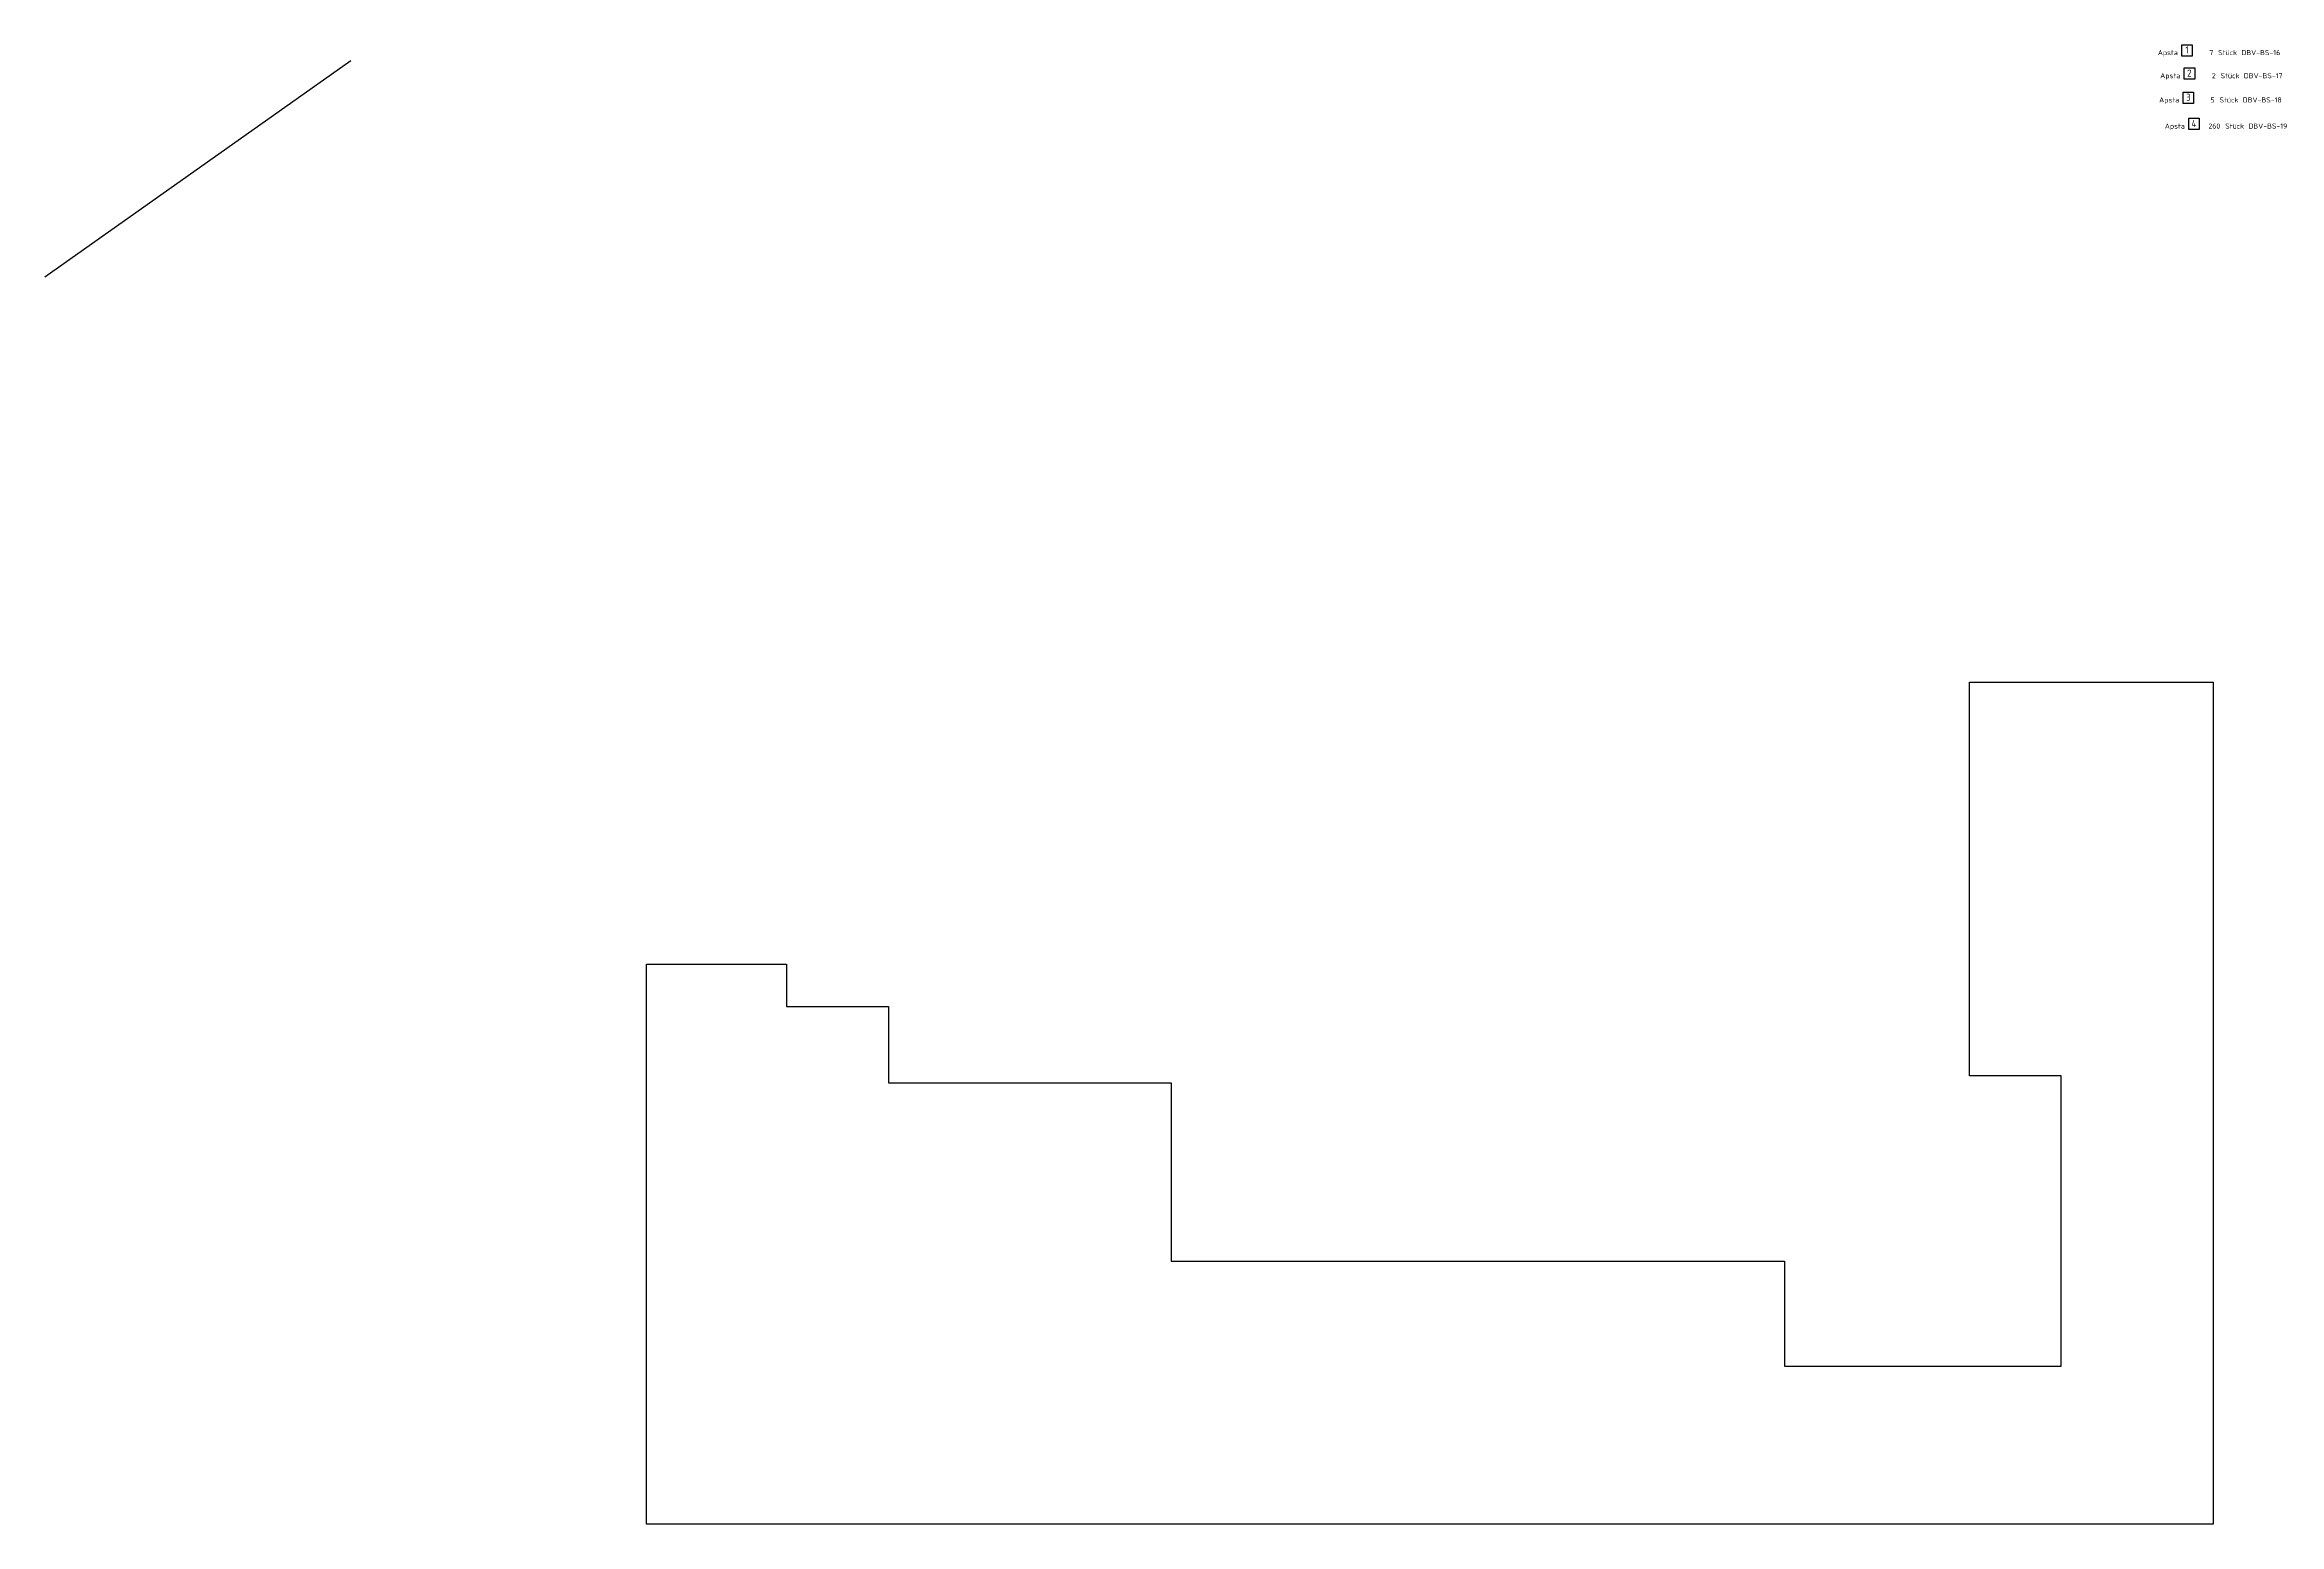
# Model space of a CAD drawing. Extents: x -10 to 81.8, y -37.7 to 49.1.
# Drawn here: x -10 to 44.8, y -37.7 to -1.4 of the extents above; entities that cross this region are included whole.
import ezdxf
from ezdxf.enums import TextEntityAlignment as Align

# ---------------------------------------------------------------- set-up
doc = ezdxf.new("R2010")
doc.units = 0
doc.header["$LTSCALE"] = 0.5
doc.linetypes.add('AUSGEZOGEN', pattern=[1000.01, 1000, 0.01])
doc.layers.add('APS', color=7, linetype='Continuous')
doc.layers.add('MW', color=7, linetype='Continuous')
doc.layers.add('NOPLOT', color=7, linetype='Continuous', plot=False)
doc.styles.add('txt', font='isocp.shx')

# ---------------------------------------------------------------- blocks, each defined once
blk = doc.blocks.new('DINA0')
at = {"layer": 'NOPLOT', "color": 191, "linetype": 'AUSGEZOGEN'}
blk.add_line((-20, -14.15), (-5, -3.54), dxfattribs=at)
blk = doc.blocks.new('APS_AUSZ')
at = {"layer": 'APS', "color": 1, "linetype": 'Continuous'}
blk.add_lwpolyline([(0.26, 0), (-0.26, 0), (-0.26, 0.56), (0.26, 0.56)], close=True, dxfattribs=at)
at = {"layer": 'APS', "color": 7, "linetype": 'Continuous', "style": 'txt'}
for s, p in [('Apsta', (-1.43, 0.05)), ('Stück', (1.53, 0.05))]:
    blk.add_text(s, height=0.25, dxfattribs=at).set_placement(p)
at = {"layer": 'APS', "color": 1, "linetype": 'Continuous', "style": 'txt'}
blk.add_attdef('POSA', text='', height=0.35, dxfattribs=at).set_placement((0, 0.13), align=Align.CENTER)
at = {"layer": 'APS', "color": 7, "linetype": 'Continuous', "style": 'txt'}
blk.add_attdef('STKA', text='', height=0.25, dxfattribs=at).set_placement((1.29, 0.05), align=Align.RIGHT)
blk.add_attdef('ARTA', (2.67, 0.05), '', height=0.25, dxfattribs=at)
at = {"layer": 'APS', "style": 'txt'}
blk.add_attdef('TEXTA', (3.96, 0.05), '', height=0.25, dxfattribs=at)

msp = doc.modelspace()

# ---------------------------------------------------------------- linework, layer by layer
at = {"layer": 'MW', "color": 180, "linetype": 'AUSGEZOGEN'}
msp.add_lwpolyline([(4.7545, -23.9287), (8.1795, -23.9287), (8.1795, -24.9686), (10.6795, -24.9686), (10.6795, -26.8436), (17.6145, -26.8436), (17.6145, -31.2186), (32.6405, -31.2186), (32.6479, -33.7936), (39.4295, -33.7936), (39.4295, -26.669), (37.1795, -26.669), (37.1795, -17.0186), (43.1545, -17.0186), (43.1545, -37.6686), (4.7545, -37.6686)], close=True, dxfattribs=at)

# ---------------------------------------------------------------- block references
at = {"xscale": 0.5, "yscale": 0.5, "zscale": 0.5}
msp.add_blockref('DINA0', (0, 0), dxfattribs=at)
at = {"layer": 'APS', "color": 191, "linetype": 'AUSGEZOGEN', "xscale": 0.5, "yscale": 0.5, "zscale": 0.5}
for p, values in [((42.5094, -1.666), {'POSA': '1', 'STKA': '7', 'ARTA': 'DBV-BS-16'}), ((42.5682, -2.2322), {'POSA': '2', 'STKA': '2', 'ARTA': 'DBV-BS-17'}), ((42.5423, -2.826), {'POSA': '3', 'STKA': '5', 'ARTA': 'DBV-BS-18'})]:
    msp.add_blockref('APS_AUSZ', p, dxfattribs=at).add_auto_attribs(values)
at = {"layer": 'APS', "color": 180, "linetype": 'AUSGEZOGEN', "xscale": 0.5, "yscale": 0.5, "zscale": 0.5}
msp.add_blockref('APS_AUSZ', (42.681, -3.4675), dxfattribs=at).add_auto_attribs({'POSA': '4', 'STKA': '260', 'ARTA': 'DBV-BS-19'})

doc.saveas('drawing.dxf')
